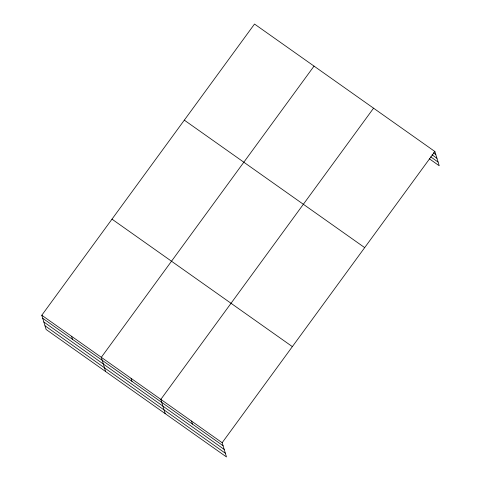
<?xml version="1.0" encoding="UTF-8"?>
<svg xmlns="http://www.w3.org/2000/svg" width="481" height="481" viewBox="0 0 481 481"><rect width="100%" height="100%" fill="white"/><g stroke="black" fill="none" stroke-linecap="round" stroke-linejoin="round"><path stroke-width="0.72" d="M41.793 315.247L222.162 442.718L226.485 456.95L46.116 329.479L41.793 315.247L254.515 24.05L434.884 151.521L439.207 165.753L429.395 158.82M314.033 66.113L101.317 357.311L105.64 371.542M373.557 108.183L160.84 399.38L165.163 413.612M222.162 442.718L434.884 151.521M433.357 152.832L435.81 154.569M432.022 154.792L436.928 158.261M430.723 156.86L438.083 162.061M184.313 120.148L364.682 247.619M111.989 219.15L292.358 346.627M42.719 318.29L223.088 445.761M43.843 321.981L224.212 449.452M44.998 325.787L225.367 453.258M191.498 421.049L192.424 424.092M131.079 378.343L132.004 381.391M71.555 336.279L72.481 339.321"/></g></svg>
